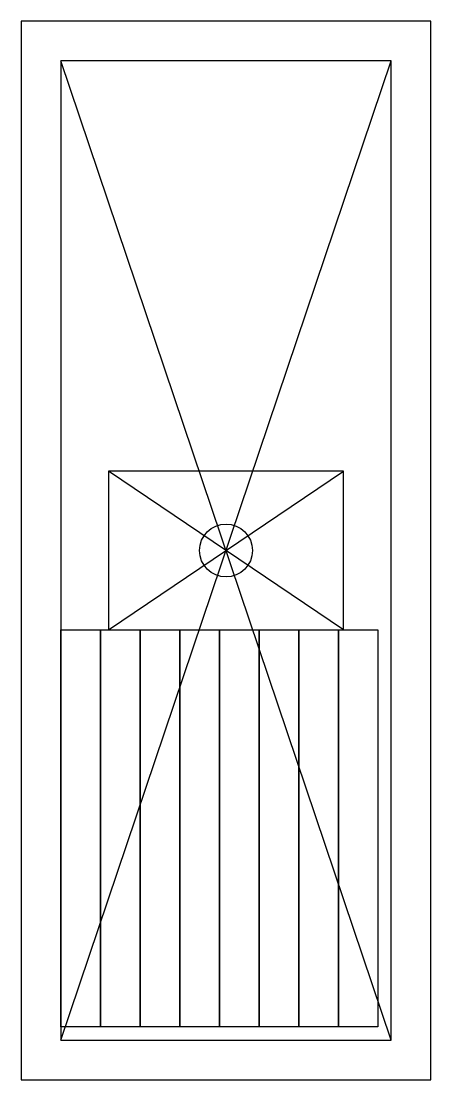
# Model space of a CAD drawing. Header units: millimetres. Extents: x -15.5 to 15.5, y -40 to 40.
import ezdxf

# ---------------------------------------------------------------- set-up
doc = ezdxf.new("R2010")
doc.units = ezdxf.units.MM
doc.layers.get('0').update_dxf_attribs({"linetype": 'CONTINUOUS'})

msp = doc.modelspace()

# ---------------------------------------------------------------- linework, layer by layer
for p, q in [((-12.5, -37), (12.5, 37)), ((12.5, -37), (-12.5, 37)), ((-8.9, -6), (8.9, 6)), ((8.9, -6), (-8.9, 6))]:
    msp.add_line(p, q)
for points in [[(-15.5, 40), (-15.5, -40), (15.5, -40), (15.5, 40)], [(-12.5, -37), (12.5, -37), (12.5, 37), (-12.5, 37)], [(-8.9, -6), (8.9, -6), (8.9, 6), (-8.9, 6)], [(-12.5, -6), (-9.5, -6), (-9.5, -36), (-12.5, -36)], [(-9.5, -36), (-9.5, -6), (-6.5, -6), (-6.5, -36)], [(-6.5, -36), (-6.5, -6), (-3.5, -6), (-3.5, -36)], [(-3.5, -36), (-3.5, -6), (-0.5, -6), (-0.5, -36)], [(-0.5, -36), (-0.5, -6), (2.5, -6), (2.5, -36)], [(2.5, -36), (2.5, -6), (5.5, -6), (5.5, -36)], [(5.5, -36), (5.5, -6), (8.5, -6), (8.5, -36)], [(8.5, -36), (8.5, -6), (11.5, -6), (11.5, -36)]]:
    msp.add_lwpolyline(points, close=True)
msp.add_circle((0, 0), 2)

doc.saveas('drawing.dxf')
